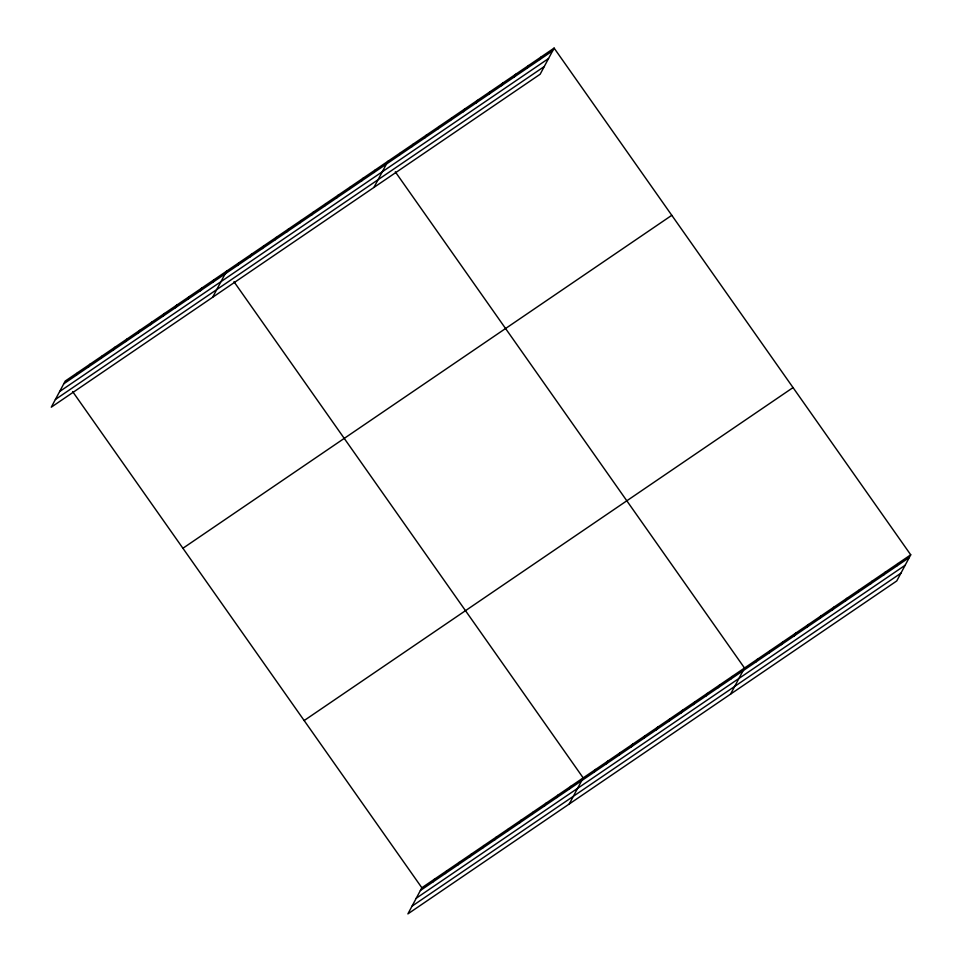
<?xml version="1.0" encoding="UTF-8"?>
<svg xmlns="http://www.w3.org/2000/svg" width="962" height="962" viewBox="0 0 962 962"><rect width="100%" height="100%" fill="white"/><g stroke="black" fill="none" stroke-linecap="round" stroke-linejoin="round"><path stroke-width="1.44" d="M76.178 375.348L77.645 372.607M88.588 366.907L90.055 364.153M100.998 358.453L102.465 355.7M113.408 350L114.875 347.246M125.818 341.546L127.285 338.792M138.227 333.092L139.694 330.351M150.637 324.639L152.104 321.897M163.047 316.185L164.514 313.444M175.457 307.732L176.924 304.99M187.867 299.29L189.334 296.536M200.276 290.837L201.743 288.083M212.686 282.383L214.153 279.629M212.602 297.318L226.563 271.188M237.506 265.476L238.973 262.734M249.916 257.022L251.383 254.281M262.325 248.569L263.792 245.827M274.735 240.115L276.202 237.373M287.145 231.674L288.612 228.92M299.555 223.22L301.022 220.466M311.965 214.766L313.432 212.013M324.374 206.313L325.841 203.571M336.784 197.859L338.251 195.118M349.194 189.406L350.661 186.664M361.604 180.952L363.071 178.21M374.014 172.499L375.481 169.757M373.929 187.446L387.89 161.303M399.206 155.339L400.673 152.597M412.001 146.633L413.468 143.891M424.783 137.927L426.25 135.185M437.566 129.221L439.033 126.479M450.348 120.515L451.815 117.761M463.143 111.808L464.61 109.055M475.925 103.09L477.392 100.349M488.708 94.384L490.175 91.643M501.491 85.678L502.958 82.936M514.285 76.972L515.752 74.23M527.068 68.266L528.535 65.512M539.85 59.56L541.317 56.806M554.112 48.1L540.151 74.23L51.275 407.191L65.236 381.06L554.112 48.1L910.725 554.809L896.764 580.94L407.888 913.9L421.849 887.77L910.725 554.809M432.792 882.058L434.259 879.316M445.202 873.604L446.669 870.863M457.611 865.151L459.078 862.409M470.021 856.709L471.488 853.955M482.431 848.256L483.898 845.502M494.841 839.802L496.308 837.048M507.251 831.348L508.718 828.607M519.66 822.895L521.127 820.153M532.07 814.441L533.537 811.7M544.48 805.988L545.947 803.246M556.89 797.534L558.357 794.792M569.3 789.093L570.767 786.339M569.215 804.028L583.176 777.885L233.97 281.71M594.119 772.185L595.586 769.432M606.529 763.732L607.996 760.99M618.939 755.278L620.406 752.537M631.349 746.825L632.816 744.083M643.758 738.371L645.225 735.629M656.168 729.917L657.635 727.176M668.578 721.476L670.045 718.722M680.988 713.022L682.455 710.269M693.398 704.569L694.865 701.815M705.807 696.115L707.274 693.374M718.217 687.662L719.684 684.92M730.627 679.208L732.094 676.466M730.555 694.143L744.504 668.013L395.298 171.825M755.819 662.048L757.286 659.307M768.614 653.342L770.081 650.601M781.397 644.636L782.864 641.882M794.179 635.93L795.646 633.176M806.962 627.224L808.429 624.47M819.756 618.506L821.223 615.764M832.539 609.8L834.006 607.058M845.321 601.094L846.788 598.352M858.116 592.388L859.583 589.634M870.899 583.681L872.366 580.928M883.681 574.975L885.148 572.222M896.464 566.257L897.931 563.516M63.769 383.802L552.645 50.842M59.644 391.522L548.52 58.562M55.399 399.47L544.276 66.522M182.912 548.268L671.789 215.308M304.16 720.55L793.037 387.59M420.382 890.511L909.258 557.551M416.257 898.231L905.134 565.271M412.013 906.18L900.889 573.22M72.643 391.582L421.849 887.77"/></g></svg>
